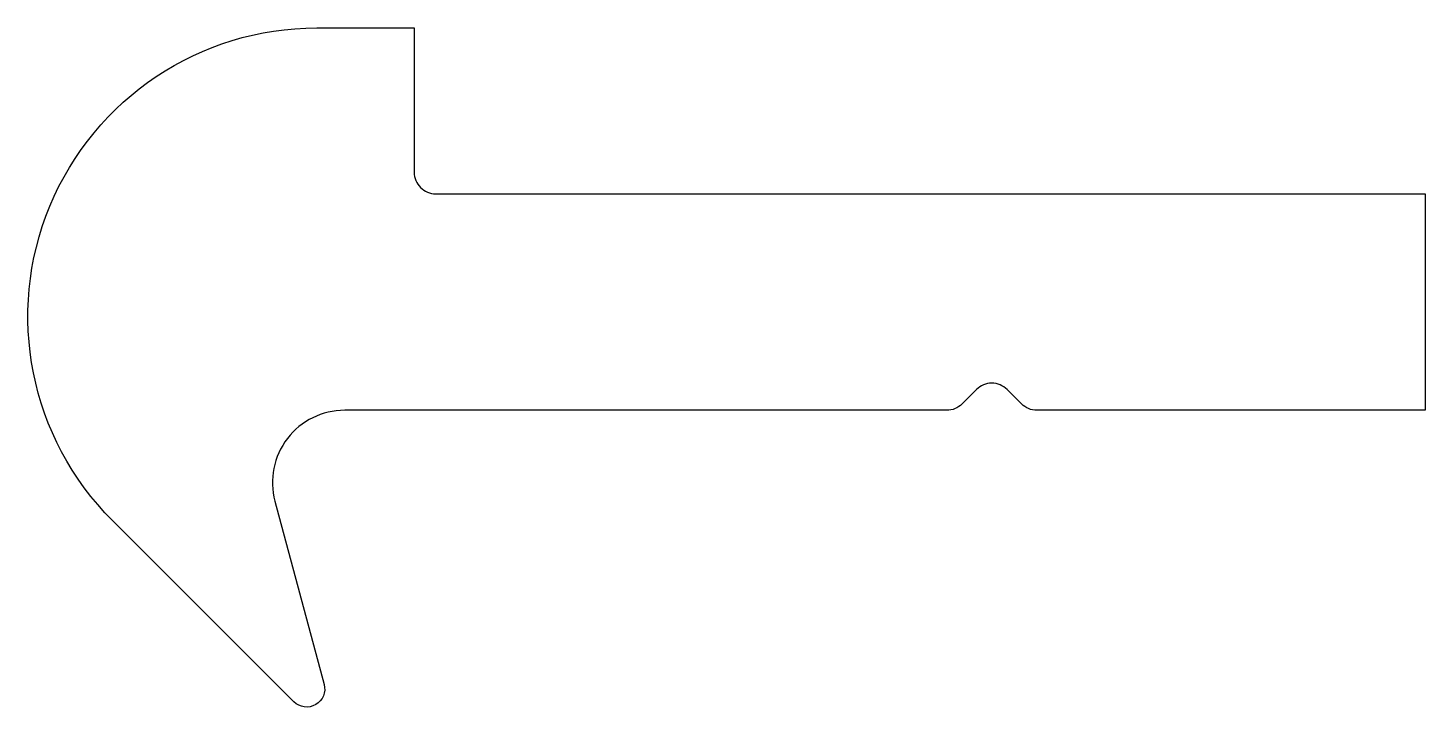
# Model space of a CAD drawing. Extents: x 931.6 to 951, y 494.5 to 503.9.
import ezdxf

# ---------------------------------------------------------------- set-up
doc = ezdxf.new("R2010")
doc.units = 0
doc.layers.get('0').update_dxf_attribs({"linetype": 'CONTINUOUS'})

msp = doc.modelspace()

# ---------------------------------------------------------------- linework, layer by layer
at = {"color": 7}
msp.add_lwpolyline([(937.261, 501.576), (950.961, 501.576), (950.961, 498.576), (945.586, 498.576, -0.198912), (945.373, 498.664), (945.173, 498.864, 0.414214), (944.749, 498.864), (944.549, 498.664, -0.198912), (944.337, 498.576), (935.999, 498.576, 0.493148), (935.033, 497.317), (935.714, 494.777, -0.76733), (935.296, 494.536), (932.784, 497.047, -0.668179), (935.612, 503.876), (936.961, 503.876), (936.961, 501.876, 0.414214), (937.261, 501.576)], format="xyb", dxfattribs=at)

doc.saveas('drawing.dxf')
